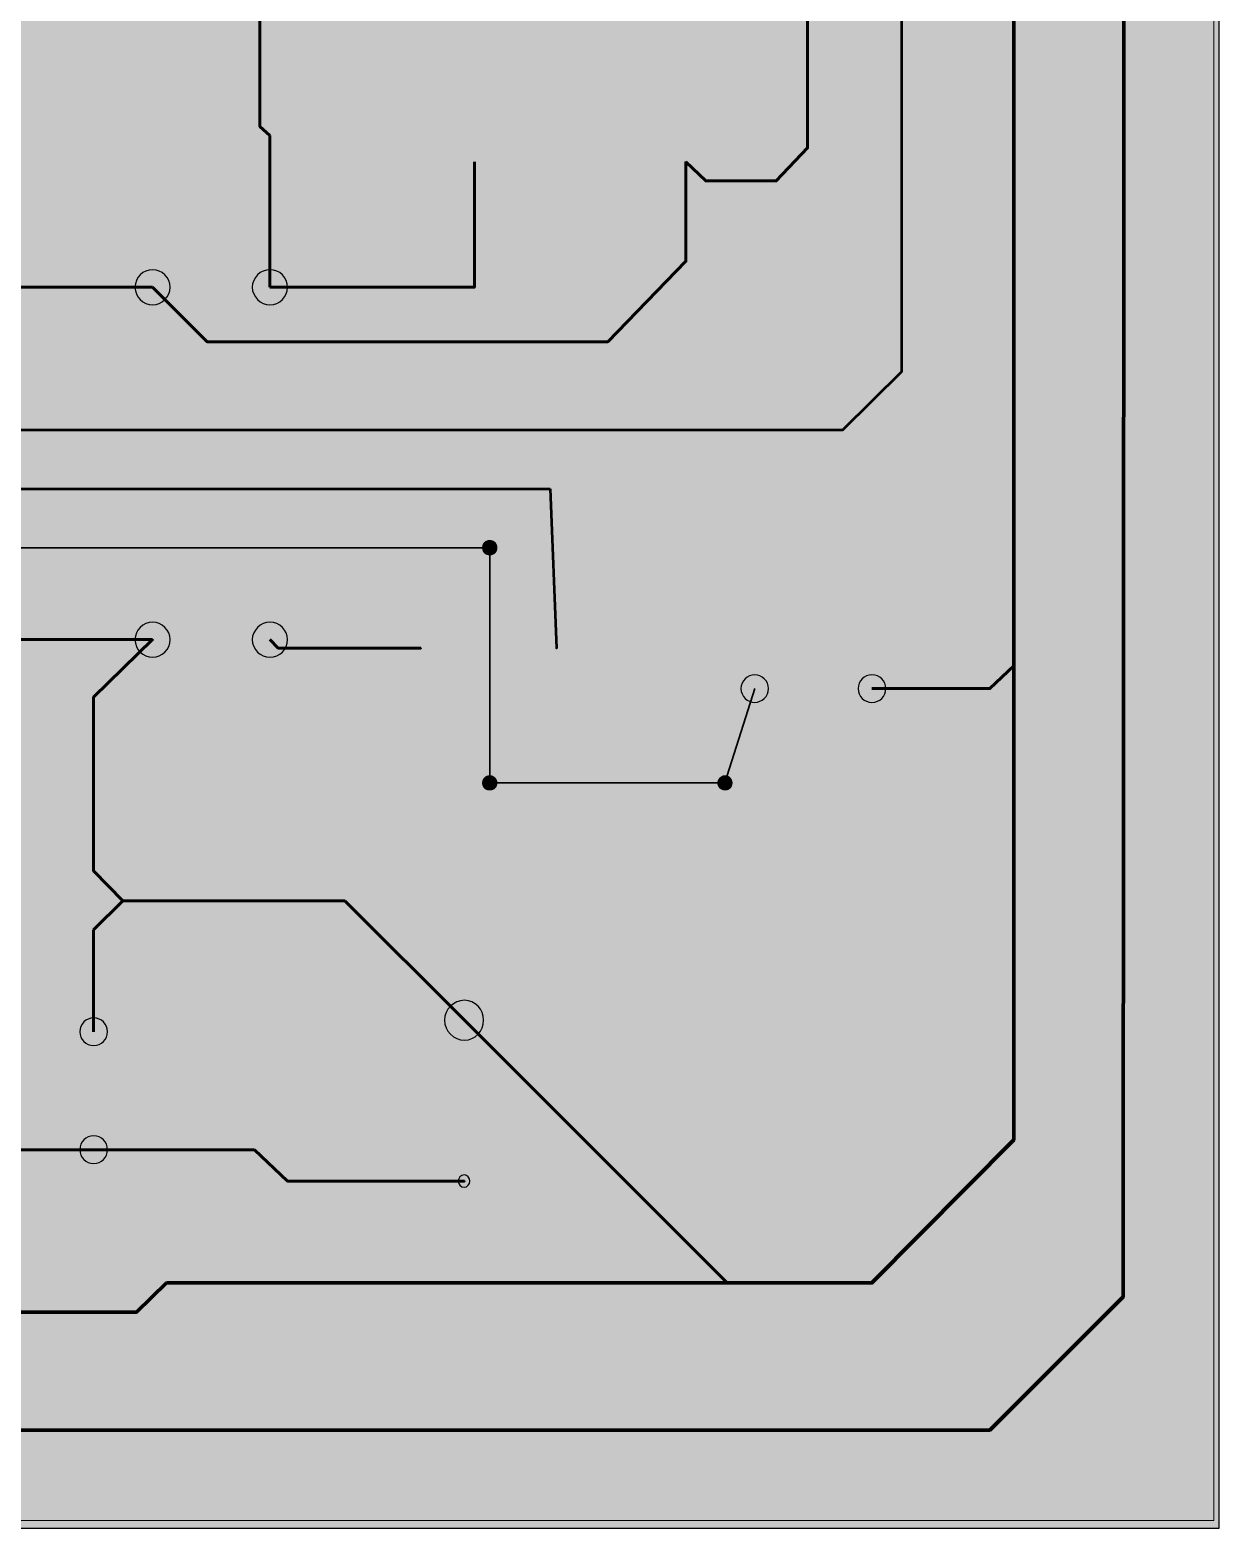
# Model space of a CAD drawing. Header units: millimetres. Extents: x -0.1 to 94.7, y 0.9 to 76.3.
# Drawn here: x 69.32 to 94.73, y 0.87 to 32.88 of the extents above; entities that cross this region are included whole.
import ezdxf

# ---------------------------------------------------------------- set-up
doc = ezdxf.new("R2010")
doc.units = ezdxf.units.MM
doc.header["$MEASUREMENT"] = 0
doc.layers.get('0').update_dxf_attribs({"linetype": 'CONTINUOUS'})

msp = doc.modelspace()

# ---------------------------------------------------------------- hatches: boundary and pattern name
for color, points in [(7, [(-0.131, 76.331), (-0.131, 0.867), (94.726, 0.867), (94.726, 76.331)]), (18, [(78.049, 31.324), (78.049, 28.804), (79.571, 28.804), (79.571, 31.324)]), (18, [(82.583, 31.324), (82.583, 28.804), (84.088, 28.804), (84.088, 31.324)]), (18, [(77.133, 20.556), (77.133, 18.805), (78.229, 18.805), (78.229, 20.556)]), (18, [(80.03, 20.556), (80.03, 18.805), (81.11, 18.805), (81.11, 20.556)]), (18, [(73.827, 20.474), (73.827, 19.214), (75.087, 19.214), (75.087, 20.474)]), (18, [(83.794, 19.803), (83.794, 17.79), (85.807, 17.79), (85.807, 19.803)]), (18, [(86.314, 19.803), (86.314, 17.79), (88.327, 17.79), (88.327, 19.803)]), (18, [(77.968, 8.903), (77.968, 7.659), (79.228, 7.659), (79.228, 8.903)])]:
    msp.add_hatch(color=color).paths.add_polyline_path(points)
h = msp.add_hatch(color=18)
edge = h.paths.add_edge_path()
edge.add_spline(control_points=[(74.531, 30.817), (74.531, 30.653), (74.4, 30.523), (74.236, 30.523), (74.236, 30.523), (74.089, 30.523), (73.958, 30.653), (73.958, 30.817), (73.958, 30.817), (73.958, 30.981), (74.089, 31.112), (74.236, 31.112), (74.236, 31.112), (74.4, 31.112), (74.531, 30.981), (74.531, 30.817)], knot_values=[0, 0, 0, 0, 0.0625, 0.0625, 0.0625, 0.0625, 0.125, 0.125, 0.125, 0.125, 0.1875, 0.1875, 0.1875, 0.1875, 1, 1, 1, 1], degree=3, periodic=0)
h = msp.add_hatch(color=18)
edge = h.paths.add_edge_path()
edge.add_spline(control_points=[(74.743, 30.621), (74.743, 30.457), (74.612, 30.326), (74.449, 30.326), (74.449, 30.326), (74.285, 30.326), (74.154, 30.457), (74.154, 30.621), (74.154, 30.621), (74.154, 30.768), (74.285, 30.899), (74.449, 30.899), (74.449, 30.899), (74.612, 30.899), (74.743, 30.768), (74.743, 30.621)], knot_values=[0, 0, 0, 0, 0.0625, 0.0625, 0.0625, 0.0625, 0.125, 0.125, 0.125, 0.125, 0.1875, 0.1875, 0.1875, 0.1875, 1, 1, 1, 1], degree=3, periodic=0)
h = msp.add_hatch(color=18)
edge = h.paths.add_edge_path()
edge.add_spline(control_points=[(86.232, 30.359), (86.232, 30.195), (86.101, 30.064), (85.938, 30.064), (85.938, 30.064), (85.774, 30.064), (85.643, 30.195), (85.643, 30.359), (85.643, 30.359), (85.643, 30.523), (85.774, 30.653), (85.938, 30.653), (85.938, 30.653), (86.101, 30.653), (86.232, 30.523), (86.232, 30.359)], knot_values=[0, 0, 0, 0, 0.0625, 0.0625, 0.0625, 0.0625, 0.125, 0.125, 0.125, 0.125, 0.1875, 0.1875, 0.1875, 0.1875, 1, 1, 1, 1], degree=3, periodic=0)
h = msp.add_hatch(color=18)
edge = h.paths.add_edge_path()
edge.add_spline(control_points=[(84.056, 29.655), (84.056, 29.491), (83.908, 29.361), (83.761, 29.361), (83.761, 29.361), (83.597, 29.361), (83.466, 29.491), (83.466, 29.655), (83.466, 29.655), (83.466, 29.819), (83.597, 29.95), (83.761, 29.95), (83.761, 29.95), (83.908, 29.95), (84.056, 29.819), (84.056, 29.655)], knot_values=[0, 0, 0, 0, 0.0625, 0.0625, 0.0625, 0.0625, 0.125, 0.125, 0.125, 0.125, 0.1875, 0.1875, 0.1875, 0.1875, 1, 1, 1, 1], degree=3, periodic=0)
h = msp.add_hatch(color=18)
edge = h.paths.add_edge_path()
edge.add_spline(control_points=[(85.561, 29.655), (85.561, 29.491), (85.43, 29.361), (85.267, 29.361), (85.267, 29.361), (85.103, 29.361), (84.972, 29.491), (84.972, 29.655), (84.972, 29.655), (84.972, 29.819), (85.103, 29.95), (85.267, 29.95), (85.267, 29.95), (85.43, 29.95), (85.561, 29.819), (85.561, 29.655)], knot_values=[0, 0, 0, 0, 0.0625, 0.0625, 0.0625, 0.0625, 0.125, 0.125, 0.125, 0.125, 0.1875, 0.1875, 0.1875, 0.1875, 1, 1, 1, 1], degree=3, periodic=0)
h = msp.add_hatch(color=18)
edge = h.paths.add_edge_path()
edge.add_spline(control_points=[(83.63, 27.937), (83.63, 27.773), (83.499, 27.642), (83.336, 27.642), (83.336, 27.642), (83.172, 27.642), (83.041, 27.773), (83.041, 27.937), (83.041, 27.937), (83.041, 28.1), (83.172, 28.231), (83.336, 28.231), (83.336, 28.231), (83.499, 28.231), (83.63, 28.1), (83.63, 27.937)], knot_values=[0, 0, 0, 0, 0.0625, 0.0625, 0.0625, 0.0625, 0.125, 0.125, 0.125, 0.125, 0.1875, 0.1875, 0.1875, 0.1875, 1, 1, 1, 1], degree=3, periodic=0)
h = msp.add_hatch(color=18)
edge = h.paths.add_edge_path()
edge.add_spline(control_points=[(72.567, 27.38), (72.567, 27.037), (72.289, 26.758), (71.945, 26.758), (71.945, 26.758), (71.585, 26.758), (71.307, 27.037), (71.307, 27.38), (71.307, 27.38), (71.307, 27.74), (71.585, 28.019), (71.945, 28.019), (71.945, 28.019), (72.289, 28.019), (72.567, 27.74), (72.567, 27.38)], knot_values=[0, 0, 0, 0, 0.0625, 0.0625, 0.0625, 0.0625, 0.125, 0.125, 0.125, 0.125, 0.1875, 0.1875, 0.1875, 0.1875, 1, 1, 1, 1], degree=3, periodic=0)
h = msp.add_hatch(color=18)
edge = h.paths.add_edge_path()
edge.add_spline(control_points=[(75.087, 27.38), (75.087, 27.037), (74.793, 26.758), (74.449, 26.758), (74.449, 26.758), (74.105, 26.758), (73.827, 27.037), (73.827, 27.38), (73.827, 27.38), (73.827, 27.74), (74.105, 28.019), (74.449, 28.019), (74.449, 28.019), (74.793, 28.019), (75.087, 27.74), (75.087, 27.38)], knot_values=[0, 0, 0, 0, 0.0625, 0.0625, 0.0625, 0.0625, 0.125, 0.125, 0.125, 0.125, 0.1875, 0.1875, 0.1875, 0.1875, 1, 1, 1, 1], degree=3, periodic=0)
h = msp.add_hatch(color=18)
edge = h.paths.add_edge_path()
edge.add_spline(control_points=[(79.097, 27.38), (79.097, 27.233), (78.966, 27.102), (78.819, 27.102), (78.819, 27.102), (78.655, 27.102), (78.524, 27.233), (78.524, 27.38), (78.524, 27.38), (78.524, 27.544), (78.655, 27.675), (78.819, 27.675), (78.819, 27.675), (78.966, 27.675), (79.097, 27.544), (79.097, 27.38)], knot_values=[0, 0, 0, 0, 0.0625, 0.0625, 0.0625, 0.0625, 0.125, 0.125, 0.125, 0.125, 0.1875, 0.1875, 0.1875, 0.1875, 1, 1, 1, 1], degree=3, periodic=0)
h = msp.add_hatch(color=18)
edge = h.paths.add_edge_path()
edge.add_spline(control_points=[(73.401, 26.218), (73.401, 26.055), (73.27, 25.924), (73.107, 25.924), (73.107, 25.924), (72.943, 25.924), (72.812, 26.055), (72.812, 26.218), (72.812, 26.218), (72.812, 26.382), (72.943, 26.513), (73.107, 26.513), (73.107, 26.513), (73.27, 26.513), (73.401, 26.382), (73.401, 26.218)], knot_values=[0, 0, 0, 0, 0.0625, 0.0625, 0.0625, 0.0625, 0.125, 0.125, 0.125, 0.125, 0.1875, 0.1875, 0.1875, 0.1875, 1, 1, 1, 1], degree=3, periodic=0)
h = msp.add_hatch(color=18)
edge = h.paths.add_edge_path()
edge.add_spline(control_points=[(81.961, 26.218), (81.961, 26.055), (81.814, 25.924), (81.666, 25.924), (81.666, 25.924), (81.503, 25.924), (81.372, 26.055), (81.372, 26.218), (81.372, 26.218), (81.372, 26.382), (81.503, 26.513), (81.666, 26.513), (81.666, 26.513), (81.814, 26.513), (81.961, 26.382), (81.961, 26.218)], knot_values=[0, 0, 0, 0, 0.0625, 0.0625, 0.0625, 0.0625, 0.125, 0.125, 0.125, 0.125, 0.1875, 0.1875, 0.1875, 0.1875, 1, 1, 1, 1], degree=3, periodic=0)
h = msp.add_hatch(color=18)
edge = h.paths.add_edge_path()
edge.add_spline(control_points=[(88.196, 25.58), (88.196, 25.449), (88.082, 25.335), (87.951, 25.335), (87.951, 25.335), (87.803, 25.335), (87.689, 25.449), (87.689, 25.58), (87.689, 25.58), (87.689, 25.727), (87.803, 25.842), (87.951, 25.842), (87.951, 25.842), (88.082, 25.842), (88.196, 25.727), (88.196, 25.58)], knot_values=[0, 0, 0, 0, 0.0625, 0.0625, 0.0625, 0.0625, 0.125, 0.125, 0.125, 0.125, 0.1875, 0.1875, 0.1875, 0.1875, 1, 1, 1, 1], degree=3, periodic=0)
h = msp.add_hatch(color=18)
edge = h.paths.add_edge_path()
edge.add_spline(control_points=[(86.936, 24.336), (86.936, 24.189), (86.822, 24.074), (86.691, 24.074), (86.691, 24.074), (86.543, 24.074), (86.429, 24.189), (86.429, 24.336), (86.429, 24.336), (86.429, 24.467), (86.543, 24.582), (86.691, 24.582), (86.691, 24.582), (86.822, 24.582), (86.936, 24.467), (86.936, 24.336)], knot_values=[0, 0, 0, 0, 0.0625, 0.0625, 0.0625, 0.0625, 0.125, 0.125, 0.125, 0.125, 0.1875, 0.1875, 0.1875, 0.1875, 1, 1, 1, 1], degree=3, periodic=0)
h = msp.add_hatch(color=18)
edge = h.paths.add_edge_path()
edge.add_spline(control_points=[(80.701, 23.076), (80.701, 22.929), (80.586, 22.814), (80.439, 22.814), (80.439, 22.814), (80.308, 22.814), (80.193, 22.929), (80.193, 23.076), (80.193, 23.076), (80.193, 23.207), (80.308, 23.322), (80.439, 23.322), (80.439, 23.322), (80.586, 23.322), (80.701, 23.207), (80.701, 23.076)], knot_values=[0, 0, 0, 0, 0.0625, 0.0625, 0.0625, 0.0625, 0.125, 0.125, 0.125, 0.125, 0.1875, 0.1875, 0.1875, 0.1875, 1, 1, 1, 1], degree=3, periodic=0)
h = msp.add_hatch(color=18)
edge = h.paths.add_edge_path()
edge.add_spline(control_points=[(79.31, 21.816), (79.31, 21.718), (79.244, 21.652), (79.146, 21.652), (79.146, 21.652), (79.048, 21.652), (78.982, 21.718), (78.982, 21.816), (78.982, 21.816), (78.982, 21.914), (79.048, 21.98), (79.146, 21.98), (79.146, 21.98), (79.244, 21.98), (79.31, 21.914), (79.31, 21.816)], knot_values=[0, 0, 0, 0, 0.0625, 0.0625, 0.0625, 0.0625, 0.125, 0.125, 0.125, 0.125, 0.1875, 0.1875, 0.1875, 0.1875, 1, 1, 1, 1], degree=3, periodic=0)
h = msp.add_hatch(color=18)
edge = h.paths.add_edge_path()
edge.add_spline(control_points=[(72.567, 19.852), (72.567, 19.492), (72.289, 19.214), (71.945, 19.214), (71.945, 19.214), (71.585, 19.214), (71.307, 19.492), (71.307, 19.852), (71.307, 19.852), (71.307, 20.196), (71.585, 20.474), (71.945, 20.474), (71.945, 20.474), (72.289, 20.474), (72.567, 20.196), (72.567, 19.852)], knot_values=[0, 0, 0, 0, 0.0625, 0.0625, 0.0625, 0.0625, 0.125, 0.125, 0.125, 0.125, 0.1875, 0.1875, 0.1875, 0.1875, 1, 1, 1, 1], degree=3, periodic=0)
h = msp.add_hatch(color=18)
edge = h.paths.add_edge_path()
edge.add_spline(control_points=[(74.907, 19.672), (74.907, 19.525), (74.776, 19.377), (74.629, 19.377), (74.629, 19.377), (74.465, 19.377), (74.334, 19.525), (74.334, 19.672), (74.334, 19.672), (74.334, 19.836), (74.465, 19.966), (74.629, 19.966), (74.629, 19.966), (74.776, 19.966), (74.907, 19.836), (74.907, 19.672)], knot_values=[0, 0, 0, 0, 0.0625, 0.0625, 0.0625, 0.0625, 0.125, 0.125, 0.125, 0.125, 0.1875, 0.1875, 0.1875, 0.1875, 1, 1, 1, 1], degree=3, periodic=0)
h = msp.add_hatch(color=18)
edge = h.paths.add_edge_path()
edge.add_spline(control_points=[(90.962, 19.295), (90.962, 18.952), (90.684, 18.674), (90.34, 18.674), (90.34, 18.674), (89.98, 18.674), (89.702, 18.952), (89.702, 19.295), (89.702, 19.295), (89.702, 19.656), (89.98, 19.934), (90.34, 19.934), (90.34, 19.934), (90.684, 19.934), (90.962, 19.656), (90.962, 19.295)], knot_values=[0, 0, 0, 0, 0.0625, 0.0625, 0.0625, 0.0625, 0.125, 0.125, 0.125, 0.125, 0.1875, 0.1875, 0.1875, 0.1875, 1, 1, 1, 1], degree=3, periodic=0)
h = msp.add_hatch(color=18)
edge = h.paths.add_edge_path()
edge.add_spline(control_points=[(90.618, 19.295), (90.618, 19.132), (90.488, 19.001), (90.34, 19.001), (90.34, 19.001), (90.177, 19.001), (90.046, 19.132), (90.046, 19.295), (90.046, 19.295), (90.046, 19.459), (90.177, 19.59), (90.34, 19.59), (90.34, 19.59), (90.488, 19.59), (90.618, 19.459), (90.618, 19.295)], knot_values=[0, 0, 0, 0, 0.0625, 0.0625, 0.0625, 0.0625, 0.125, 0.125, 0.125, 0.125, 0.1875, 0.1875, 0.1875, 0.1875, 1, 1, 1, 1], degree=3, periodic=0)
h = msp.add_hatch(color=18)
edge = h.paths.add_edge_path()
edge.add_spline(control_points=[(70.979, 18.624), (70.979, 18.477), (70.848, 18.33), (70.685, 18.33), (70.685, 18.33), (70.521, 18.33), (70.39, 18.477), (70.39, 18.624), (70.39, 18.624), (70.39, 18.788), (70.521, 18.919), (70.685, 18.919), (70.685, 18.919), (70.848, 18.919), (70.979, 18.788), (70.979, 18.624)], knot_values=[0, 0, 0, 0, 0.0625, 0.0625, 0.0625, 0.0625, 0.125, 0.125, 0.125, 0.125, 0.1875, 0.1875, 0.1875, 0.1875, 1, 1, 1, 1], degree=3, periodic=0)
h = msp.add_hatch(color=18)
edge = h.paths.add_edge_path()
edge.add_spline(control_points=[(90.127, 18.805), (90.127, 18.641), (89.997, 18.51), (89.833, 18.51), (89.833, 18.51), (89.669, 18.51), (89.538, 18.641), (89.538, 18.805), (89.538, 18.805), (89.538, 18.968), (89.669, 19.099), (89.833, 19.099), (89.833, 19.099), (89.997, 19.099), (90.127, 18.968), (90.127, 18.805)], knot_values=[0, 0, 0, 0, 0.0625, 0.0625, 0.0625, 0.0625, 0.125, 0.125, 0.125, 0.125, 0.1875, 0.1875, 0.1875, 0.1875, 1, 1, 1, 1], degree=3, periodic=0)
h = msp.add_hatch(color=18)
edge = h.paths.add_edge_path()
edge.add_spline(control_points=[(79.31, 16.791), (79.31, 16.693), (79.244, 16.628), (79.146, 16.628), (79.146, 16.628), (79.048, 16.628), (78.982, 16.693), (78.982, 16.791), (78.982, 16.791), (78.982, 16.873), (79.048, 16.955), (79.146, 16.955), (79.146, 16.955), (79.244, 16.955), (79.31, 16.873), (79.31, 16.791)], knot_values=[0, 0, 0, 0, 0.0625, 0.0625, 0.0625, 0.0625, 0.125, 0.125, 0.125, 0.125, 0.1875, 0.1875, 0.1875, 0.1875, 1, 1, 1, 1], degree=3, periodic=0)
h = msp.add_hatch(color=18)
edge = h.paths.add_edge_path()
edge.add_spline(control_points=[(84.334, 16.791), (84.334, 16.693), (84.268, 16.628), (84.17, 16.628), (84.17, 16.628), (84.088, 16.628), (84.007, 16.693), (84.007, 16.791), (84.007, 16.791), (84.007, 16.873), (84.088, 16.955), (84.17, 16.955), (84.17, 16.955), (84.268, 16.955), (84.334, 16.873), (84.334, 16.791)], knot_values=[0, 0, 0, 0, 0.0625, 0.0625, 0.0625, 0.0625, 0.125, 0.125, 0.125, 0.125, 0.1875, 0.1875, 0.1875, 0.1875, 1, 1, 1, 1], degree=3, periodic=0)
h = msp.add_hatch(color=18)
edge = h.paths.add_edge_path()
edge.add_spline(control_points=[(70.979, 14.909), (70.979, 14.746), (70.848, 14.615), (70.685, 14.615), (70.685, 14.615), (70.521, 14.615), (70.39, 14.746), (70.39, 14.909), (70.39, 14.909), (70.39, 15.057), (70.521, 15.188), (70.685, 15.188), (70.685, 15.188), (70.848, 15.188), (70.979, 15.057), (70.979, 14.909)], knot_values=[0, 0, 0, 0, 0.0625, 0.0625, 0.0625, 0.0625, 0.125, 0.125, 0.125, 0.125, 0.1875, 0.1875, 0.1875, 0.1875, 1, 1, 1, 1], degree=3, periodic=0)
h = msp.add_hatch(color=18)
edge = h.paths.add_edge_path()
edge.add_spline(control_points=[(71.601, 14.271), (71.601, 14.107), (71.47, 13.977), (71.307, 13.977), (71.307, 13.977), (71.143, 13.977), (71.012, 14.107), (71.012, 14.271), (71.012, 14.271), (71.012, 14.435), (71.143, 14.566), (71.307, 14.566), (71.307, 14.566), (71.47, 14.566), (71.601, 14.435), (71.601, 14.271)], knot_values=[0, 0, 0, 0, 0.0625, 0.0625, 0.0625, 0.0625, 0.125, 0.125, 0.125, 0.125, 0.1875, 0.1875, 0.1875, 0.1875, 1, 1, 1, 1], degree=3, periodic=0)
h = msp.add_hatch(color=18)
edge = h.paths.add_edge_path()
edge.add_spline(control_points=[(76.331, 14.271), (76.331, 14.107), (76.2, 13.977), (76.053, 13.977), (76.053, 13.977), (75.889, 13.977), (75.758, 14.107), (75.758, 14.271), (75.758, 14.271), (75.758, 14.435), (75.889, 14.566), (76.053, 14.566), (76.053, 14.566), (76.2, 14.566), (76.331, 14.435), (76.331, 14.271)], knot_values=[0, 0, 0, 0, 0.0625, 0.0625, 0.0625, 0.0625, 0.125, 0.125, 0.125, 0.125, 0.1875, 0.1875, 0.1875, 0.1875, 1, 1, 1, 1], degree=3, periodic=0)
h = msp.add_hatch(color=18)
edge = h.paths.add_edge_path()
edge.add_spline(control_points=[(70.979, 13.649), (70.979, 13.486), (70.848, 13.355), (70.685, 13.355), (70.685, 13.355), (70.521, 13.355), (70.39, 13.486), (70.39, 13.649), (70.39, 13.649), (70.39, 13.813), (70.521, 13.944), (70.685, 13.944), (70.685, 13.944), (70.848, 13.944), (70.979, 13.813), (70.979, 13.649)], knot_values=[0, 0, 0, 0, 0.0625, 0.0625, 0.0625, 0.0625, 0.125, 0.125, 0.125, 0.125, 0.1875, 0.1875, 0.1875, 0.1875, 1, 1, 1, 1], degree=3, periodic=0)
h = msp.add_hatch(color=18)
edge = h.paths.add_edge_path()
edge.add_spline(control_points=[(71.568, 11.473), (71.568, 10.982), (71.176, 10.589), (70.685, 10.589), (70.685, 10.589), (70.194, 10.589), (69.801, 10.982), (69.801, 11.473), (69.801, 11.473), (69.801, 11.947), (70.194, 12.34), (70.685, 12.34), (70.685, 12.34), (71.176, 12.34), (71.568, 11.947), (71.568, 11.473)], knot_values=[0, 0, 0, 0, 0.0625, 0.0625, 0.0625, 0.0625, 0.125, 0.125, 0.125, 0.125, 0.1875, 0.1875, 0.1875, 0.1875, 1, 1, 1, 1], degree=3, periodic=0)
h = msp.add_hatch(color=18)
edge = h.paths.add_edge_path()
edge.add_spline(control_points=[(79.228, 11.718), (79.228, 11.374), (78.949, 11.096), (78.606, 11.096), (78.606, 11.096), (78.262, 11.096), (77.968, 11.374), (77.968, 11.718), (77.968, 11.718), (77.968, 12.062), (78.262, 12.34), (78.606, 12.34), (78.606, 12.34), (78.949, 12.34), (79.228, 12.062), (79.228, 11.718)], knot_values=[0, 0, 0, 0, 0.0625, 0.0625, 0.0625, 0.0625, 0.125, 0.125, 0.125, 0.125, 0.1875, 0.1875, 0.1875, 0.1875, 1, 1, 1, 1], degree=3, periodic=0)
h = msp.add_hatch(color=18)
edge = h.paths.add_edge_path()
edge.add_spline(control_points=[(71.568, 8.952), (71.568, 8.461), (71.176, 8.068), (70.685, 8.068), (70.685, 8.068), (70.194, 8.068), (69.801, 8.461), (69.801, 8.952), (69.801, 8.952), (69.801, 9.443), (70.194, 9.836), (70.685, 9.836), (70.685, 9.836), (71.176, 9.836), (71.568, 9.443), (71.568, 8.952)], knot_values=[0, 0, 0, 0, 0.0625, 0.0625, 0.0625, 0.0625, 0.125, 0.125, 0.125, 0.125, 0.1875, 0.1875, 0.1875, 0.1875, 1, 1, 1, 1], degree=3, periodic=0)
h = msp.add_hatch(color=18)
edge = h.paths.add_edge_path()
edge.add_spline(control_points=[(90.962, 9.165), (90.962, 8.821), (90.684, 8.527), (90.34, 8.527), (90.34, 8.527), (89.98, 8.527), (89.702, 8.821), (89.702, 9.165), (89.702, 9.165), (89.702, 9.509), (89.98, 9.787), (90.34, 9.787), (90.34, 9.787), (90.684, 9.787), (90.962, 9.509), (90.962, 9.165)], knot_values=[0, 0, 0, 0, 0.0625, 0.0625, 0.0625, 0.0625, 0.125, 0.125, 0.125, 0.125, 0.1875, 0.1875, 0.1875, 0.1875, 1, 1, 1, 1], degree=3, periodic=0)
h = msp.add_hatch(color=18)
edge = h.paths.add_edge_path()
edge.add_spline(control_points=[(74.416, 8.952), (74.416, 8.789), (74.285, 8.658), (74.122, 8.658), (74.122, 8.658), (73.958, 8.658), (73.827, 8.789), (73.827, 8.952), (73.827, 8.952), (73.827, 9.116), (73.958, 9.247), (74.122, 9.247), (74.122, 9.247), (74.285, 9.247), (74.416, 9.116), (74.416, 8.952)], knot_values=[0, 0, 0, 0, 0.0625, 0.0625, 0.0625, 0.0625, 0.125, 0.125, 0.125, 0.125, 0.1875, 0.1875, 0.1875, 0.1875, 1, 1, 1, 1], degree=3, periodic=0)
h = msp.add_hatch(color=18)
edge = h.paths.add_edge_path()
edge.add_spline(control_points=[(75.12, 8.281), (75.12, 8.118), (74.989, 7.987), (74.825, 7.987), (74.825, 7.987), (74.662, 7.987), (74.531, 8.118), (74.531, 8.281), (74.531, 8.281), (74.531, 8.445), (74.662, 8.576), (74.825, 8.576), (74.825, 8.576), (74.989, 8.576), (75.12, 8.445), (75.12, 8.281)], knot_values=[0, 0, 0, 0, 0.0625, 0.0625, 0.0625, 0.0625, 0.125, 0.125, 0.125, 0.125, 0.1875, 0.1875, 0.1875, 0.1875, 1, 1, 1, 1], degree=3, periodic=0)
h = msp.add_hatch(color=18)
edge = h.paths.add_edge_path()
edge.add_spline(control_points=[(72.861, 6.105), (72.861, 5.761), (72.583, 5.483), (72.239, 5.483), (72.239, 5.483), (71.879, 5.483), (71.601, 5.761), (71.601, 6.105), (71.601, 6.105), (71.601, 6.448), (71.879, 6.726), (72.239, 6.726), (72.239, 6.726), (72.583, 6.726), (72.861, 6.448), (72.861, 6.105)], knot_values=[0, 0, 0, 0, 0.0625, 0.0625, 0.0625, 0.0625, 0.125, 0.125, 0.125, 0.125, 0.1875, 0.1875, 0.1875, 0.1875, 1, 1, 1, 1], degree=3, periodic=0)
h = msp.add_hatch(color=18)
edge = h.paths.add_edge_path()
edge.add_spline(control_points=[(84.841, 6.105), (84.841, 5.761), (84.563, 5.483), (84.219, 5.483), (84.219, 5.483), (83.876, 5.483), (83.581, 5.761), (83.581, 6.105), (83.581, 6.105), (83.581, 6.448), (83.876, 6.726), (84.219, 6.726), (84.219, 6.726), (84.563, 6.726), (84.841, 6.448), (84.841, 6.105)], knot_values=[0, 0, 0, 0, 0.0625, 0.0625, 0.0625, 0.0625, 0.125, 0.125, 0.125, 0.125, 0.1875, 0.1875, 0.1875, 0.1875, 1, 1, 1, 1], degree=3, periodic=0)
h = msp.add_hatch(color=18)
edge = h.paths.add_edge_path()
edge.add_spline(control_points=[(87.951, 6.105), (87.951, 5.761), (87.656, 5.483), (87.312, 5.483), (87.312, 5.483), (86.969, 5.483), (86.691, 5.761), (86.691, 6.105), (86.691, 6.105), (86.691, 6.448), (86.969, 6.726), (87.312, 6.726), (87.312, 6.726), (87.656, 6.726), (87.951, 6.448), (87.951, 6.105)], knot_values=[0, 0, 0, 0, 0.0625, 0.0625, 0.0625, 0.0625, 0.125, 0.125, 0.125, 0.125, 0.1875, 0.1875, 0.1875, 0.1875, 1, 1, 1, 1], degree=3, periodic=0)
h = msp.add_hatch(color=18)
edge = h.paths.add_edge_path()
edge.add_spline(control_points=[(93.302, 5.81), (93.302, 5.466), (93.024, 5.188), (92.681, 5.188), (92.681, 5.188), (92.337, 5.188), (92.042, 5.466), (92.042, 5.81), (92.042, 5.81), (92.042, 6.154), (92.337, 6.432), (92.681, 6.432), (92.681, 6.432), (93.024, 6.432), (93.302, 6.154), (93.302, 5.81)], knot_values=[0, 0, 0, 0, 0.0625, 0.0625, 0.0625, 0.0625, 0.125, 0.125, 0.125, 0.125, 0.1875, 0.1875, 0.1875, 0.1875, 1, 1, 1, 1], degree=3, periodic=0)
h = msp.add_hatch(color=18)
edge = h.paths.add_edge_path()
edge.add_spline(control_points=[(72.239, 5.483), (72.239, 5.123), (71.945, 4.844), (71.601, 4.844), (71.601, 4.844), (71.257, 4.844), (70.979, 5.123), (70.979, 5.483), (70.979, 5.483), (70.979, 5.826), (71.257, 6.105), (71.601, 6.105), (71.601, 6.105), (71.945, 6.105), (72.239, 5.826), (72.239, 5.483)], knot_values=[0, 0, 0, 0, 0.0625, 0.0625, 0.0625, 0.0625, 0.125, 0.125, 0.125, 0.125, 0.1875, 0.1875, 0.1875, 0.1875, 1, 1, 1, 1], degree=3, periodic=0)
h = msp.add_hatch(color=18)
edge = h.paths.add_edge_path()
edge.add_spline(control_points=[(84.514, 6.105), (84.514, 5.941), (84.383, 5.81), (84.219, 5.81), (84.219, 5.81), (84.056, 5.81), (83.925, 5.941), (83.925, 6.105), (83.925, 6.105), (83.925, 6.268), (84.056, 6.399), (84.219, 6.399), (84.219, 6.399), (84.383, 6.399), (84.514, 6.268), (84.514, 6.105)], knot_values=[0, 0, 0, 0, 0.0625, 0.0625, 0.0625, 0.0625, 0.125, 0.125, 0.125, 0.125, 0.1875, 0.1875, 0.1875, 0.1875, 1, 1, 1, 1], degree=3, periodic=0)
h = msp.add_hatch(color=18)
edge = h.paths.add_edge_path()
edge.add_spline(control_points=[(90.455, 2.962), (90.455, 2.619), (90.177, 2.34), (89.833, 2.34), (89.833, 2.34), (89.489, 2.34), (89.195, 2.619), (89.195, 2.962), (89.195, 2.962), (89.195, 3.306), (89.489, 3.584), (89.833, 3.584), (89.833, 3.584), (90.177, 3.584), (90.455, 3.306), (90.455, 2.962)], knot_values=[0, 0, 0, 0, 0.0625, 0.0625, 0.0625, 0.0625, 0.125, 0.125, 0.125, 0.125, 0.1875, 0.1875, 0.1875, 0.1875, 1, 1, 1, 1], degree=3, periodic=0)

# ---------------------------------------------------------------- linework, layer by layer
at = {"color": 18, "linetype": 'Continuous', "lineweight": -2}
msp.add_lwpolyline([(-0.131, 76.331), (-0.131, 0.867), (94.726, 0.867), (94.726, 76.331)], close=True, dxfattribs=at)
at = {"color": 18, "linetype": 'Continuous', "lineweight": 15}
msp.add_lwpolyline([(0, 76.2), (94.612, 76.2), (94.612, 1.031), (0, 1.031)], close=True, dxfattribs=at)
at = {"color": 18, "linetype": 'Continuous', "lineweight": 120}
for points in [[(92.681, 5.81), (92.713, 68.492), (92.713, 68.492)], [(90.34, 19.295), (90.34, 46.414), (90.34, 46.414)], [(90.34, 9.165), (90.34, 19.295), (90.34, 19.295)], [(87.312, 6.105), (90.34, 9.165), (90.34, 9.165)], [(71.601, 5.483), (72.239, 6.105), (72.239, 6.105)], [(72.239, 6.105), (84.219, 6.105), (84.219, 6.105)], [(84.219, 6.105), (87.312, 6.105), (87.312, 6.105)], [(89.833, 2.962), (92.681, 5.81), (92.681, 5.81)], [(62.305, 5.483), (71.601, 5.483), (71.601, 5.483)], [(31.39, 2.962), (89.833, 2.962), (89.833, 2.962)]]:
    msp.add_lwpolyline(points, dxfattribs=at)
at = {"color": 18, "linetype": 'Continuous', "lineweight": 50}
for points in [[(87.951, 25.58), (87.951, 43.141), (87.951, 43.141)], [(86.691, 24.336), (87.951, 25.58), (87.951, 25.58)], [(66.577, 24.336), (86.691, 24.336), (86.691, 24.336)], [(65.317, 23.076), (80.439, 23.076), (80.439, 23.076)], [(80.439, 23.076), (80.57, 19.672), (80.57, 19.672)]]:
    msp.add_lwpolyline(points, dxfattribs=at)
at = {"color": 18, "linetype": 'Continuous', "lineweight": 60}
for points in [[(85.938, 41.422), (85.938, 30.359), (85.938, 30.359)], [(74.236, 30.817), (74.236, 34.221), (74.236, 34.221)], [(74.449, 30.621), (74.236, 30.817), (74.236, 30.817)], [(74.449, 27.38), (74.449, 30.621), (74.449, 30.621)], [(85.938, 30.359), (85.267, 29.655), (85.267, 29.655)], [(78.819, 27.38), (78.819, 30.064), (78.819, 30.064)], [(83.336, 27.937), (83.336, 30.064), (83.336, 30.064)], [(83.761, 29.655), (83.336, 30.064), (83.336, 30.064)], [(85.267, 29.655), (83.761, 29.655), (83.761, 29.655)], [(81.666, 26.218), (83.336, 27.937), (83.336, 27.937)], [(71.945, 27.38), (67.297, 27.38), (67.297, 27.38)], [(71.945, 27.38), (73.107, 26.218), (73.107, 26.218)], [(74.449, 27.38), (78.819, 27.38), (78.819, 27.38)], [(73.107, 26.218), (81.666, 26.218), (81.666, 26.218)], [(59.752, 19.852), (71.945, 19.852), (71.945, 19.852)], [(71.945, 19.852), (70.685, 18.624), (70.685, 18.624)], [(74.449, 19.852), (74.629, 19.672), (74.629, 19.672)], [(74.629, 19.672), (77.673, 19.672), (77.673, 19.672)], [(89.833, 18.805), (90.34, 19.295), (90.34, 19.295)], [(70.685, 18.624), (70.685, 14.909), (70.685, 14.909)], [(87.312, 18.805), (89.833, 18.805), (89.833, 18.805)], [(70.685, 14.909), (71.307, 14.271), (71.307, 14.271)], [(70.685, 13.649), (71.307, 14.271), (71.307, 14.271)], [(71.307, 14.271), (76.053, 14.271), (76.053, 14.271)], [(76.053, 14.271), (78.606, 11.718), (78.606, 11.718)], [(70.685, 11.473), (70.685, 13.649), (70.685, 13.649)], [(78.606, 11.718), (84.219, 6.105), (84.219, 6.105)], [(70.685, 8.952), (66.904, 8.952), (66.904, 8.952)], [(70.685, 8.952), (74.122, 8.952), (74.122, 8.952)], [(74.122, 8.952), (74.825, 8.281), (74.825, 8.281)], [(74.825, 8.281), (78.606, 8.281), (78.606, 8.281)]]:
    msp.add_lwpolyline(points, dxfattribs=at)
at = {"color": 18, "linetype": 'Continuous', "lineweight": 35}
for points in [[(61.045, 21.816), (79.146, 21.816), (79.146, 21.816)], [(79.146, 21.816), (79.146, 16.791), (79.146, 16.791)], [(84.17, 16.791), (84.809, 18.805), (84.809, 18.805)], [(79.146, 16.791), (84.17, 16.791), (84.17, 16.791)]]:
    msp.add_lwpolyline(points, dxfattribs=at)
at = {"color": 18, "linetype": 'Continuous', "lineweight": -2}
for points in [[(72.321, 27.38), (72.321, 27.184), (72.141, 27.004), (71.945, 27.004), (71.945, 27.004), (71.732, 27.004), (71.568, 27.184), (71.568, 27.38), (71.568, 27.38), (71.568, 27.593), (71.732, 27.757), (71.945, 27.757), (71.945, 27.757), (72.141, 27.757), (72.321, 27.593), (72.321, 27.38)], [(74.825, 27.38), (74.825, 27.184), (74.662, 27.004), (74.449, 27.004), (74.449, 27.004), (74.252, 27.004), (74.072, 27.184), (74.072, 27.38), (74.072, 27.38), (74.072, 27.593), (74.252, 27.757), (74.449, 27.757), (74.449, 27.757), (74.662, 27.757), (74.825, 27.593), (74.825, 27.38)], [(72.321, 19.852), (72.321, 19.639), (72.141, 19.476), (71.945, 19.476), (71.945, 19.476), (71.732, 19.476), (71.568, 19.639), (71.568, 19.852), (71.568, 19.852), (71.568, 20.048), (71.732, 20.228), (71.945, 20.228), (71.945, 20.228), (72.141, 20.228), (72.321, 20.048), (72.321, 19.852)], [(74.825, 19.852), (74.825, 19.639), (74.662, 19.476), (74.449, 19.476), (74.449, 19.476), (74.252, 19.476), (74.072, 19.639), (74.072, 19.852), (74.072, 19.852), (74.072, 20.048), (74.252, 20.228), (74.449, 20.228), (74.449, 20.228), (74.662, 20.228), (74.825, 20.048), (74.825, 19.852)], [(85.103, 18.805), (85.103, 18.641), (84.956, 18.51), (84.809, 18.51), (84.809, 18.51), (84.645, 18.51), (84.514, 18.641), (84.514, 18.805), (84.514, 18.805), (84.514, 18.968), (84.645, 19.099), (84.809, 19.099), (84.809, 19.099), (84.956, 19.099), (85.103, 18.968), (85.103, 18.805)], [(87.607, 18.805), (87.607, 18.641), (87.476, 18.51), (87.312, 18.51), (87.312, 18.51), (87.149, 18.51), (87.018, 18.641), (87.018, 18.805), (87.018, 18.805), (87.018, 18.968), (87.149, 19.099), (87.312, 19.099), (87.312, 19.099), (87.476, 19.099), (87.607, 18.968), (87.607, 18.805)], [(79.015, 11.718), (79.015, 11.489), (78.835, 11.293), (78.606, 11.293), (78.606, 11.293), (78.377, 11.293), (78.18, 11.489), (78.18, 11.718), (78.18, 11.718), (78.18, 11.947), (78.377, 12.144), (78.606, 12.144), (78.606, 12.144), (78.835, 12.144), (79.015, 11.947), (79.015, 11.718)], [(70.979, 11.473), (70.979, 11.309), (70.848, 11.178), (70.685, 11.178), (70.685, 11.178), (70.521, 11.178), (70.39, 11.309), (70.39, 11.473), (70.39, 11.473), (70.39, 11.636), (70.521, 11.767), (70.685, 11.767), (70.685, 11.767), (70.848, 11.767), (70.979, 11.636), (70.979, 11.473)], [(70.979, 8.952), (70.979, 8.789), (70.848, 8.658), (70.685, 8.658), (70.685, 8.658), (70.521, 8.658), (70.39, 8.789), (70.39, 8.952), (70.39, 8.952), (70.39, 9.116), (70.521, 9.247), (70.685, 9.247), (70.685, 9.247), (70.848, 9.247), (70.979, 9.116), (70.979, 8.952)], [(78.72, 8.281), (78.72, 8.216), (78.671, 8.15), (78.606, 8.15), (78.606, 8.15), (78.524, 8.15), (78.475, 8.216), (78.475, 8.281), (78.475, 8.281), (78.475, 8.347), (78.524, 8.412), (78.606, 8.412), (78.606, 8.412), (78.671, 8.412), (78.72, 8.347), (78.72, 8.281)], [(78.72, 8.281), (78.72, 8.216), (78.671, 8.15), (78.606, 8.15), (78.606, 8.15), (78.524, 8.15), (78.475, 8.216), (78.475, 8.281), (78.475, 8.281), (78.475, 8.347), (78.524, 8.412), (78.606, 8.412), (78.606, 8.412), (78.671, 8.412), (78.72, 8.347), (78.72, 8.281)]]:
    msp.add_open_spline(points, degree=3, knots=[0, 0, 0, 0, 0.0625, 0.0625, 0.0625, 0.0625, 0.125, 0.125, 0.125, 0.125, 0.1875, 0.1875, 0.1875, 0.1875, 1, 1, 1, 1], dxfattribs=at)

doc.saveas('drawing.dxf')
